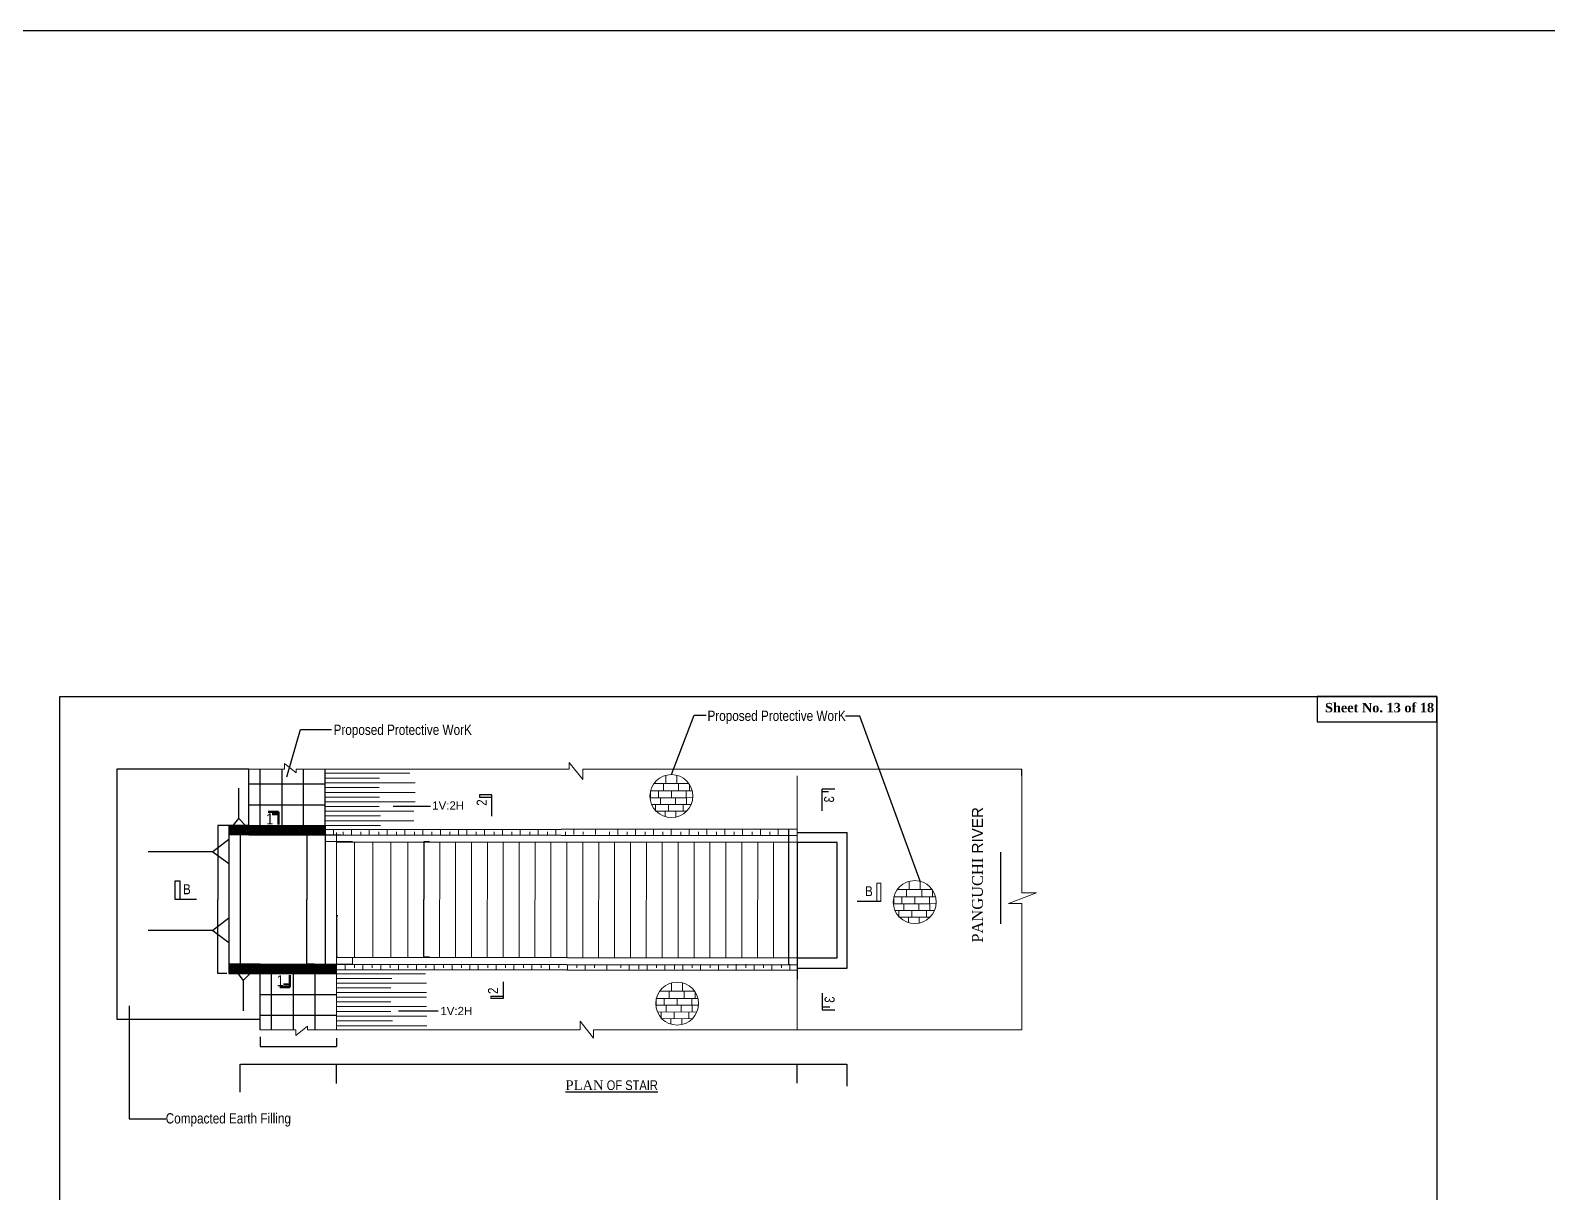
# Model space of a CAD drawing. Header units: inches. Extents: x 89000 to 1304432, y -10828 to 220529.
# Drawn here: x 777843 to 796501, y 79772 to 94069 of the extents above; entities that cross this region are included whole.
import ezdxf

# ---------------------------------------------------------------- set-up
doc = ezdxf.new("R2010")
doc.units = ezdxf.units.IN
doc.header["$LTSCALE"] = 7
doc.header["$MEASUREMENT"] = 0
doc.linetypes.add('DASHEDX2', pattern=[38.1, 25.4, -12.7])
doc.layers.add('Blocks', color=11, linetype='Continuous', lineweight=9)
doc.layers.add('Layer1', color=7, linetype='Continuous', lineweight=13)
doc.layers.add('LINE', color=7, linetype='Continuous')
doc.styles.add('Arial-50', font='arial.ttf')
doc.styles.get("Standard").update_dxf_attribs({"font": 'arial.ttf'})
doc.styles.add('TIMES', font='ARIALN.TTF')
doc.dimstyles.get("Standard").update_dxf_attribs({"dimtxt": 0.18, "dimasz": 0.18, "dimexe": 0.18, "dimexo": 0.0625, "dimgap": 0.09, "dimtad": 0, "dimtih": 1, "dimtoh": 1, "dimdec": 4, "dimzin": 0, "dimdsep": 46, "dimtxsty": 'Standard', "dimcen": 0.09, "dimadec": 0, "dimazin": 0, "dimtfac": 1, "dimtdec": 4, "dimtofl": 0, "dimtmove": 0, "dimatfit": 3, "dimfxl": 1, "dimtolj": 1, "dimtzin": 0, "dimarcsym": 0})
pattern_1 = [(45, (679334.33, 128345.34), (-224.5064, 224.5064), [])]
pattern_2 = [(45, (679334.3257, 128345.3403), (-3.77170757, 3.77170757), [])]
pattern_3 = [(0, (679334.326, 128345.34), (0, 12.9921), [9.4488, -3.5433]), (90, (679334.326, 128345.34), (-12.9921, 8e-16), [9.4488, -3.5433])]

# ---------------------------------------------------------------- blocks, each defined once
blk = doc.blocks.new('*D357')
at = {"layer": 'Defpoints', "color": 0, "transparency": 16777216}
for p in [(787274, 81351), (781609, 81152), (787274, 81118)]:
    blk.add_point(p, dxfattribs=at)
at = {"layer": 'Layer1', "color": 0, "lineweight": -2, "transparency": 16777216}
for p, q in [((781609, 81152), (781609, 81351)), ((787274, 81118), (787274, 81351))]:
    blk.add_line(p, q, dxfattribs=at)
at = {"layer": 'Layer1', "color": 7, "lineweight": -2, "transparency": 16777216}
blk.add_line((781610, 81351), (787273, 81351), dxfattribs=at)
at = {"layer": 'Layer1', "color": 7, "transparency": 16777216}
for points in [[(781610, 81351), (781610, 81351), (781609, 81351)], [(787273, 81351), (787273, 81351), (787274, 81351)]]:
    blk.add_solid(points, dxfattribs=at)
at = {"layer": 'Layer1', "color": 0, "lineweight": 30, "transparency": 16777216, "insert": (784441, 81352), "char_height": 1, "attachment_point": 5}
blk.add_mtext('\\A1;(+/-) 5.00m', dxfattribs=at)
blk = doc.blocks.new('*D358')
at = {"layer": 'Defpoints', "color": 0, "transparency": 16777216}
for p in [(787886, 81351), (787274, 81118), (787886, 81083)]:
    blk.add_point(p, dxfattribs=at)
at = {"layer": 'Layer1', "color": 0, "lineweight": -2, "transparency": 16777216}
for p, q in [((787274, 81118), (787274, 81351)), ((787886, 81083), (787886, 81351))]:
    blk.add_line(p, q, dxfattribs=at)
at = {"layer": 'Layer1', "color": 7, "lineweight": -2, "transparency": 16777216}
blk.add_line((787275, 81351), (787885, 81351), dxfattribs=at)
at = {"layer": 'Layer1', "color": 7, "transparency": 16777216}
for points in [[(787275, 81351), (787275, 81351), (787274, 81351)], [(787885, 81351), (787885, 81351), (787886, 81351)]]:
    blk.add_solid(points, dxfattribs=at)
at = {"layer": 'Layer1', "color": 0, "lineweight": 30, "transparency": 16777216, "insert": (787580, 81352), "char_height": 1, "attachment_point": 5}
blk.add_mtext('\\A1;1.70m', dxfattribs=at)
blk = doc.blocks.new('*D359')
at = {"layer": 'Defpoints', "color": 0, "transparency": 16777216}
for p in [(781609, 81351), (780425, 81007), (781609, 81114)]:
    blk.add_point(p, dxfattribs=at)
at = {"layer": 'Layer1', "color": 0, "lineweight": -2, "transparency": 16777216}
for p, q in [((780425, 81007), (780425, 81351)), ((781609, 81114), (781609, 81351))]:
    blk.add_line(p, q, dxfattribs=at)
at = {"layer": 'Layer1', "color": 7, "lineweight": -2, "transparency": 16777216}
blk.add_line((780426, 81351), (781608, 81351), dxfattribs=at)
at = {"layer": 'Layer1', "color": 7, "transparency": 16777216}
for points in [[(780426, 81351), (780426, 81351), (780425, 81351)], [(781608, 81351), (781608, 81351), (781609, 81351)]]:
    blk.add_solid(points, dxfattribs=at)
at = {"layer": 'Layer1', "color": 0, "lineweight": 30, "transparency": 16777216, "insert": (781017, 81352), "char_height": 1, "attachment_point": 5}
blk.add_mtext('\\A1;2.50m', dxfattribs=at)
blk = doc.blocks.new('*D368')
at = {"layer": 'Defpoints', "color": 0, "transparency": 16777216}
for p in [(782751, 84088), (782681, 82667), (782750, 82667)]:
    blk.add_point(p, dxfattribs=at)
at = {"layer": 'Layer1', "color": 0, "lineweight": -2, "transparency": 16777216}
for p, q in [((782751, 84088), (782680, 84088)), ((782750, 82667), (782680, 82667))]:
    blk.add_line(p, q, dxfattribs=at)
at = {"layer": 'Layer1', "color": 7, "lineweight": -2, "transparency": 16777216}
for p, q in [((782681, 84087), (782681, 83378)), ((782681, 82668), (782681, 83377))]:
    blk.add_line(p, q, dxfattribs=at)
at = {"layer": 'Layer1', "color": 7, "transparency": 16777216}
for points in [[(782680, 84087), (782681, 84087), (782681, 84088)], [(782680, 82668), (782681, 82668), (782681, 82667)]]:
    blk.add_solid(points, dxfattribs=at)
at = {"layer": 'Layer1', "color": 0, "lineweight": 30, "transparency": 16777216, "insert": (782681, 83378), "char_height": 1, "attachment_point": 5}
blk.add_mtext('\\A1;5.00m', dxfattribs=at)
blk = doc.blocks.new('*D369')
at = {"layer": 'Defpoints', "color": 0, "transparency": 16777216}
for p in [(781338, 84172), (781244, 82583), (781337, 82583)]:
    blk.add_point(p, dxfattribs=at)
at = {"layer": 'Layer1', "color": 0, "lineweight": -2, "transparency": 16777216}
for p, q in [((781338, 84172), (781243, 84172)), ((781337, 82583), (781243, 82583))]:
    blk.add_line(p, q, dxfattribs=at)
at = {"layer": 'Layer1', "color": 7, "lineweight": -2, "transparency": 16777216}
for p, q in [((781244, 84171), (781244, 83378)), ((781244, 82584), (781244, 83376))]:
    blk.add_line(p, q, dxfattribs=at)
at = {"layer": 'Layer1', "color": 7, "transparency": 16777216}
for points in [[(781243, 84171), (781244, 84171), (781244, 84172)], [(781243, 82584), (781244, 82584), (781244, 82583)]]:
    blk.add_solid(points, dxfattribs=at)
at = {"layer": 'Layer1', "color": 0, "lineweight": 30, "transparency": 16777216, "insert": (781244, 83377), "char_height": 1, "attachment_point": 5}
blk.add_mtext('\\A1;5.40m', dxfattribs=at)
blk = doc.blocks.new('*D372')
at = {"layer": 'Defpoints', "color": 0, "transparency": 16777216}
for p in [(780285, 84288), (780150, 82467), (780258, 82467)]:
    blk.add_point(p, dxfattribs=at)
at = {"layer": 'Layer1', "color": 0, "lineweight": -2, "transparency": 16777216}
for p, q in [((780285, 84288), (780149, 84288)), ((780258, 82467), (780149, 82467))]:
    blk.add_line(p, q, dxfattribs=at)
at = {"layer": 'Layer1', "color": 7, "lineweight": -2, "transparency": 16777216}
for p, q in [((780150, 84287), (780150, 83379)), ((780150, 82468), (780150, 83377))]:
    blk.add_line(p, q, dxfattribs=at)
at = {"layer": 'Layer1', "color": 7, "transparency": 16777216}
for points in [[(780149, 84287), (780150, 84287), (780150, 84288)], [(780149, 82468), (780150, 82468), (780150, 82467)]]:
    blk.add_solid(points, dxfattribs=at)
at = {"layer": 'Layer1', "color": 0, "lineweight": 30, "transparency": 16777216, "insert": (780150, 83378), "char_height": 1, "attachment_point": 5}
blk.add_mtext('\\A1;6.80m', dxfattribs=at)
blk = doc.blocks.new('*D373')
at = {"layer": 'Defpoints', "color": 0, "transparency": 16777216}
for p in [(780669, 81688), (781608, 81674), (781608, 81570)]:
    blk.add_point(p, dxfattribs=at)
at = {"layer": 'Layer1', "color": 0, "lineweight": -2, "transparency": 16777216}
for p, q in [((780669, 81688), (780669, 81569)), ((781608, 81674), (781608, 81569))]:
    blk.add_line(p, q, dxfattribs=at)
at = {"layer": 'Layer1', "color": 7, "lineweight": -2, "transparency": 16777216}
blk.add_line((780670, 81570), (781607, 81570), dxfattribs=at)
at = {"layer": 'Layer1', "color": 7, "transparency": 16777216}
for points in [[(780670, 81570), (780670, 81569), (780669, 81570)], [(781607, 81570), (781607, 81569), (781608, 81570)]]:
    blk.add_solid(points, dxfattribs=at)
at = {"layer": 'Layer1', "color": 0, "lineweight": 30, "transparency": 16777216, "insert": (781139, 81571), "char_height": 1, "attachment_point": 5}
blk.add_mtext('\\A1;1.40m', dxfattribs=at)

msp = doc.modelspace()

# ---------------------------------------------------------------- hatches: boundary and pattern name
at = {"linetype": 'Continuous', "lineweight": -3, "ltscale": 0.5}
h = msp.add_hatch(dxfattribs=at)
h.set_pattern_fill('ANSI31', color=0, scale=100, style=0)
h.set_pattern_definition(pattern_1)
edge = h.paths.add_edge_path()
edge.add_line((781467.49252, 84273.66796), (780285.07014, 84273.66796))
edge.add_line((780285.07014, 84247.32658), (781469.85128, 84247.32658))
h = msp.add_hatch(dxfattribs=at)
h.set_pattern_fill('ANSI31', color=0, scale=100, style=0)
h.set_pattern_definition(pattern_1)
edge = h.paths.add_edge_path()
edge.add_line((781467.49252, 84273.66796), (780285.07014, 84273.66796))
edge.add_line((780285.07014, 84247.32658), (781469.85128, 84247.32658))
at = {"linetype": 'ByBlock', "lineweight": 5, "ltscale": 0.5}
h = msp.add_hatch(dxfattribs=at)
h.set_pattern_fill('ANGLE', color=0, scale=1.86, style=0)
h.set_pattern_definition(pattern_3)
h.paths.add_polyline_path([(780285.07014, 84247.32658), (780529.51081, 84247.32658), (780529.51081, 84171.65873), (780285.07014, 84171.65873)])
h = msp.add_hatch(dxfattribs=at)
h.set_pattern_fill('ANGLE', color=0, scale=1.86, style=0)
h.set_pattern_definition(pattern_3)
h.paths.add_polyline_path([(780285.07014, 82583.70677), (780674.6488, 82583.70677), (780674.6488, 82508.07208), (780285.07014, 82508.07208)])
at = {"layer": 'Blocks', "linetype": 'ByBlock', "lineweight": 5, "ltscale": 0.5}
h = msp.add_hatch(dxfattribs=at)
h.set_pattern_fill('ANSI31', color=0, scale=1.68, style=0)
h.set_pattern_definition(pattern_2)
h.paths.add_polyline_path([(780285.07014, 84273.66796), (780529.14941, 84273.66796), (780529.14941, 84247.32658), (780285.07014, 84247.32658)])
h = msp.add_hatch(dxfattribs=at)
h.set_pattern_fill('ANGLE', color=0, scale=1.68, style=0)
h.set_pattern_definition([(0, (992992.76, 391878.61), (0, 11.7348), [8.5344, -3.2004]), (90, (992992.76, 391878.61), (-11.7348, 7e-16), [8.5344, -3.2004])])
h.paths.add_polyline_path([(781121.93019, 84219.23327), (781005.66596, 84219.23327), (781005.66596, 84171.65758), (781121.93015, 84171.65729)])
h.paths.add_polyline_path([(781121.93021, 84247.41037), (781005.66596, 84247.41037), (781005.66596, 84219.23327), (781121.93019, 84219.23327)])
h.paths.add_polyline_path([(781005.66596, 84247.41037), (780529.79343, 84247.41037), (780529.79341, 84219.23327), (781005.66596, 84219.23327)])
h.paths.add_polyline_path([(781005.66596, 84219.23327), (780529.79341, 84219.23327), (780529.79337, 84171.65873), (781005.66596, 84171.65758)])
h = msp.add_hatch(dxfattribs=at)
h.set_pattern_fill('ANSI31', color=0, scale=1.68, style=0)
h.set_pattern_definition([(45, (992992.7597, 391878.6095), (-3.77170757, 3.77170757), [])])
h.paths.add_polyline_path([(781005.66596, 84273.92426), (780529.79345, 84273.92426), (780529.79345, 84247.41037), (781005.66596, 84247.41037)])
h.paths.add_polyline_path([(781121.93023, 84273.92426), (781005.66596, 84273.92426), (781005.66596, 84247.41037), (781121.93023, 84247.41037)])
h = msp.add_hatch(dxfattribs=at)
h.set_pattern_fill('ANSI31', color=0, scale=1.68, style=0)
h.set_pattern_definition([(45, (660796.0003, 84407.5316), (-3.77170757, 3.77170757), [])])
h.paths.add_polyline_path([(781328.77454, 84247.41037), (781328.77454, 84273.94459), (781121.93023, 84273.92426), (781121.93023, 84247.41037)])
h.paths.add_polyline_path([(781328.77454, 84273.94459), (781328.77454, 84247.41037), (781468.80499, 84247.41037), (781468.80238, 84273.95835)])
h = msp.add_hatch(dxfattribs=at)
h.set_pattern_fill('ANGLE', color=0, scale=1.68, style=0)
h.set_pattern_definition([(0, (660796, 84407.532), (0, 11.7348), [8.5344, -3.2004]), (90, (660796, 84407.532), (-11.7348, 7e-16), [8.5344, -3.2004])])
h.paths.add_polyline_path([(781121.93023, 84172.31586), (781328.77454, 84172.54541), (781328.77454, 84247.41037), (781121.93023, 84247.41037)])
h.paths.add_polyline_path([(781328.77454, 84172.54541), (781468.81234, 84172.70082), (781468.80499, 84247.41037), (781328.77454, 84247.41037)])
h = msp.add_hatch(dxfattribs=at)
h.set_pattern_fill('ANSI31', color=0, scale=1.68, style=0)
h.set_pattern_definition(pattern_2)
h.paths.add_polyline_path([(780285.07014, 82508.07208), (780669.45812, 82508.07208), (780669.45812, 82481.7307), (780285.07014, 82481.7307)])
h = msp.add_hatch(dxfattribs=at)
h.set_pattern_fill('ANGLE', color=0, scale=1.68, style=0)
h.set_pattern_definition([(0, (993133.08, 390217.67), (0, 11.7348), [8.5344, -3.2004]), (90, (993133.08, 390217.67), (-11.7348, 7e-16), [8.5344, -3.2004])])
h.paths.add_polyline_path([(781262.25034, 82558.29367), (781145.98612, 82558.29367), (781145.98612, 82510.71798), (781262.2503, 82510.7177)])
h.paths.add_polyline_path([(781262.25036, 82586.47077), (781145.98612, 82586.47077), (781145.98612, 82558.29367), (781262.25034, 82558.29367)])
h.paths.add_polyline_path([(781145.98612, 82586.47077), (780670.11358, 82586.47077), (780670.11356, 82558.29367), (781145.98612, 82558.29367)])
h.paths.add_polyline_path([(781145.98612, 82558.29367), (780670.11356, 82558.29367), (780670.11352, 82510.71913), (781145.98612, 82510.71798)])
h = msp.add_hatch(dxfattribs=at)
h.set_pattern_fill('ANSI31', color=0, scale=1.68, style=0)
h.set_pattern_definition([(45, (993133.8813, 390115.5493), (-3.77170757, 3.77170757), [])])
h.paths.add_polyline_path([(781146.78753, 82510.86401), (780670.91502, 82510.86401), (780670.91502, 82484.35013), (781146.78753, 82484.35013)])
h.paths.add_polyline_path([(781263.0518, 82510.86401), (781146.78753, 82510.86401), (781146.78753, 82484.35013), (781263.0518, 82484.35013)])
h = msp.add_hatch(dxfattribs=at)
h.set_pattern_fill('ANGLE', color=0, scale=1.68, style=0)
h.set_pattern_definition([(0, (660936.32, 82746.592), (0, 11.7348), [8.5344, -3.2004]), (90, (660936.32, 82746.592), (-11.7348, 7e-16), [8.5344, -3.2004])])
h.paths.add_polyline_path([(781262.25039, 82511.37626), (781469.09469, 82511.60581), (781469.09469, 82586.47077), (781262.25039, 82586.47077)])
h.paths.add_polyline_path([(781469.09469, 82511.60581), (781609.13249, 82511.76122), (781609.12515, 82586.47077), (781469.09469, 82586.47077)])
h = msp.add_hatch(dxfattribs=at)
h.set_pattern_fill('ANSI31', color=0, scale=1.68, style=0)
h.set_pattern_definition([(45, (660937.122, 82644.4714), (-3.77170757, 3.77170757), [])])
h.paths.add_polyline_path([(781469.8961, 82484.35013), (781469.8961, 82510.88435), (781263.0518, 82510.86401), (781263.0518, 82484.35013)])
h.paths.add_polyline_path([(781469.8961, 82510.88435), (781469.8961, 82484.35013), (781609.92656, 82484.35013), (781609.92395, 82510.89811)])

# ---------------------------------------------------------------- linework, layer by layer
at = {"color": 0, "linetype": 'Continuous', "lineweight": -3, "ltscale": 0.5}
for p, q in [((780529.32111, 84981.50317), (778908.77096, 84981.50317)), ((778908.77096, 84981.50317), (778908.77096, 81904.43224)), ((780529.43262, 84287.90873), (780529.43262, 84981.50317)), ((780669.42583, 84287.90873), (780669.42583, 84981.50317)), ((780938.6491, 84287.90873), (780938.6491, 84981.50317)), ((781202.77133, 84287.90873), (781202.77133, 84981.50317)), ((781468.37008, 84287.90873), (781467.4088, 84981.50317)), ((790036.07004, 84898.98766), (790036.07004, 84981.50317)), ((780406.00465, 84373.10641), (780406.00465, 84745.34215)), ((780529.39219, 84800.47519), (781467.47988, 84800.47519)), ((780529.32111, 84544.19196), (781467.4088, 84544.19196)), ((780338.12598, 84287.90873), (780406.00465, 84373.10641)), ((780406.00465, 84373.10641), (780490.99957, 84287.90873)), ((780529.51633, 84287.90873), (780285.07014, 84287.90873)), ((780285.07014, 84287.90873), (780285.07014, 82467.38154)), ((781467.49252, 84273.66796), (780285.07014, 84273.66796)), ((780285.07014, 84247.32658), (781469.85128, 84247.32658)), ((780529.51081, 84171.65873), (780285.07014, 84171.65873)), ((780529.43262, 84287.90873), (781468.4538, 84287.90873)), ((780085.54764, 83964.34532), (779293.09886, 83964.34532)), ((780285.07014, 84117.10018), (780085.54764, 83964.34532)), ((780085.54764, 83964.34532), (780285.07014, 83820.06122)), ((787273.85165, 84081.5959), (787273.85165, 82399.46335)), ((780285.07014, 83147.70189), (780085.54764, 82994.94703)), ((780085.54764, 82994.94703), (779293.09886, 82994.94703)), ((780085.54764, 82994.94703), (780285.07014, 82850.66294)), ((780669.53187, 82583.70677), (780285.07014, 82583.70677)), ((781607.54582, 82508.07208), (780285.07014, 82508.07208)), ((780285.07014, 82481.7307), (781609.90458, 82481.7307)), ((780285.07014, 82467.38154), (781609.88866, 82467.38154)), ((780393.5525, 82467.38154), (780461.43118, 82382.18386)), ((780461.43118, 82382.18386), (780546.4261, 82467.38154)), ((780669.45812, 81773.86225), (780669.45812, 82467.38154)), ((780809.56284, 81773.86225), (780809.56284, 82467.38154)), ((781078.78612, 81773.86225), (781078.78612, 82467.38154)), ((781342.90834, 82467.38154), (781342.90834, 81773.86225)), ((780461.43118, 82382.18386), (780461.43118, 82009.94812)), ((780669.45812, 82211.09831), (781607.54582, 82211.09831)), ((780669.38704, 81954.81508), (781607.47474, 81954.81508)), ((778908.77096, 81904.43224), (780669.45812, 81904.43224))]:
    msp.add_line(p, q, dxfattribs=at)
at = {"color": 0, "lineweight": -3, "ltscale": 0.5}
msp.add_lwpolyline([(511349.81128, 94069.37911), (898900.38777, 94069.37911), (898900.38777, 64746.17907), (511349.81128, 64746.17907)], close=True, dxfattribs=at)
at = {"color": 7, "lineweight": 30, "ltscale": 0.18}
msp.add_lwpolyline([(795137.64181, 85873.1461), (793666.15405, 85873.1461), (793666.15405, 85564.461), (795137.64181, 85564.461)], close=True, dxfattribs=at)
at = {"layer": 'Blocks', "color": 0, "lineweight": 13, "ltscale": 0.05}
for p, q in [((780529.32111, 84981.50317), (780969.26511, 84981.50317)), ((780969.26511, 84981.50317), (780969.26511, 85049.01352)), ((780969.26511, 85049.01352), (781111.76501, 84936.03492)), ((781111.76501, 84981.50317), (781468.36656, 84981.50317)), ((781111.76501, 84936.03492), (781111.76501, 84981.50317)), ((781467.64592, 84930.84264), (782509.52264, 84930.84264)), ((781468.36656, 84981.50317), (784470.61463, 84981.50317)), ((784470.61463, 84981.50317), (784470.61463, 85063.92822)), ((784470.61463, 85063.92822), (784635.92598, 84853.2747)), ((784635.92598, 84853.2747), (784635.92598, 84981.50317)), ((784635.92598, 84981.50317), (790036.07004, 84981.50317)), ((785657.99673, 84905.45671), (785657.99101, 84804.5071)), ((785791.38035, 84906.166), (785791.37439, 84804.46343)), ((787273.6713, 84081.8759), (787273.6713, 84898.98766)), ((790036.07004, 83458.88252), (790036.07004, 84898.98766)), ((781468.47255, 84870.42816), (782135.87666, 84870.42816)), ((781468.47255, 84812.59604), (782573.64305, 84812.59604)), ((781468.47255, 84754.76391), (782133.66388, 84754.76391)), ((785982.27813, 84713.58631), (785469.76399, 84713.38156)), ((785469.76399, 84713.38156), (785469.76399, 84629.53276)), ((785511.80043, 84804.55496), (785940.39285, 84804.41464)), ((785565.97833, 84713.42), (785565.97833, 84629.93353)), ((785627.33468, 84804.51713), (785627.33165, 84711.77328)), ((785726.02106, 84713.48394), (785726.02106, 84629.99747)), ((785812.14219, 84804.45663), (785812.13916, 84711.71278)), ((785906.88431, 84713.55619), (785906.88431, 84630.06973)), ((785946.74765, 84795.15517), (785946.74765, 84711.66871)), ((781468.47255, 84695.68452), (782573.69123, 84695.68452)), ((781468.47255, 84637.85239), (782136.58959, 84637.85239)), ((781468.47255, 84580.02026), (782573.69123, 84580.02026)), ((781468.47255, 84520.94087), (782133.33699, 84520.94087)), ((785469.76399, 84629.53276), (785989.71276, 84631.69856)), ((785469.76399, 84629.53276), (785911.07208, 84629.38828)), ((785968.28447, 84545.82818), (785483.11332, 84547.45071)), ((785530.30276, 84547.6531), (785530.30276, 84464.16664)), ((785591.65608, 84629.49285), (785591.65608, 84546.00638)), ((785690.34549, 84547.71704), (785690.34549, 84464.23057)), ((785776.46359, 84629.43235), (785776.46359, 84545.94588)), ((785871.20874, 84547.7893), (785871.20874, 84464.30283)), ((785911.07208, 84629.38828), (785911.07208, 84545.90181)), ((781468.47255, 84463.10875), (782560.27834, 84463.10875)), ((781468.47255, 84405.27662), (782148.04068, 84405.27662)), ((781468.47255, 84344.1115), (782560.27834, 84344.1115)), ((785530.30276, 84464.16664), (785914.48632, 84465.76692)), ((785649.05429, 84464.66129), (785649.05429, 84398.09441)), ((785782.6237, 84465.21766), (785782.6237, 84392.74943)), ((781468.47255, 84286.27937), (782148.04068, 84286.27937)), ((781572.10308, 84171.88779), (781572.10308, 84239.58881)), ((781608.65, 82582.66457), (781608.49066, 84203.76386)), ((781688.40365, 84172.02318), (781688.40365, 84211.34954)), ((781791.35708, 84172.14303), (781791.35708, 84239.84405)), ((781907.65766, 84172.27842), (781907.65766, 84211.34954)), ((782010.61108, 84172.39828), (782010.61108, 84240.0993)), ((782126.91166, 84172.53367), (782126.91166, 84211.34954)), ((782229.86509, 84172.65352), (782229.86509, 84240.35454)), ((782346.16567, 84172.78891), (782346.16567, 84211.34954)), ((782449.11909, 84172.90876), (782449.11909, 84240.60979)), ((782565.41967, 84173.04415), (782565.41967, 84211.34954)), ((782668.3731, 84171.88779), (782668.3731, 84240.86503)), ((782779.52985, 84173.04415), (782779.52985, 84211.34954)), ((782887.6271, 84173.41925), (782887.6271, 84241.12028)), ((783000.45861, 84173.04415), (783000.45861, 84211.34954)), ((783106.88111, 84173.6745), (783106.88111, 84241.37552)), ((783209.83419, 84174.10187), (783209.83419, 84241.49537)), ((783326.13477, 84174.23726), (783326.13477, 84211.34954)), ((783429.0882, 84174.35711), (783429.0882, 84241.75062)), ((783545.38877, 84174.4925), (783545.38877, 84211.34954)), ((783648.3422, 84174.61235), (783648.3422, 84242.00586)), ((783764.64278, 84174.74774), (783764.64278, 84211.34954)), ((783867.5962, 84174.8676), (783867.5962, 84242.26111)), ((783983.89678, 84175.00299), (783983.89678, 84211.34954)), ((784086.85021, 84175.12284), (784086.85021, 84242.51635)), ((784203.15079, 84175.25823), (784203.15079, 84211.34954)), ((784306.10421, 84174.10187), (784306.10421, 84242.77159)), ((784422.40479, 84174.23726), (784422.40479, 84211.34954)), ((784525.35822, 84175.63333), (784525.35822, 84243.02684)), ((784641.6588, 84175.76872), (784641.6588, 84211.34954)), ((784791.77215, 84175.88857), (784791.77215, 84243.33698)), ((784963.86588, 84172.02318), (784963.86588, 84211.34954)), ((785066.81931, 84172.14303), (785066.81931, 84243.65718)), ((785183.11989, 84172.27842), (785183.11989, 84211.34954)), ((785286.07332, 84172.39828), (785286.07332, 84243.91242)), ((785402.37389, 84172.53367), (785402.37389, 84211.34954)), ((785505.32732, 84172.65352), (785505.32732, 84244.16767)), ((785621.6279, 84172.78891), (785621.6279, 84211.34954)), ((785724.58132, 84172.90876), (785724.58132, 84244.42291)), ((785840.8819, 84173.04415), (785840.8819, 84211.34954)), ((785943.83533, 84171.88779), (785943.83533, 84244.67816)), ((786060.13591, 84172.02318), (786060.13591, 84211.34954)), ((786163.08933, 84173.41925), (786163.08933, 84244.9334)), ((786279.38991, 84173.55464), (786279.38991, 84211.34954)), ((786382.34334, 84173.6745), (786382.34334, 84245.18864)), ((786498.64391, 84173.80989), (786498.64391, 84211.34954)), ((786601.59734, 84173.92974), (786601.59734, 84245.44389)), ((786717.89792, 84174.06513), (786717.89792, 84211.34954)), ((786820.85135, 84174.18498), (786820.85135, 84245.69913)), ((786937.15192, 84174.32038), (786937.15192, 84211.34954)), ((787040.10535, 84172.90876), (787040.10535, 84245.95438)), ((781805.5255, 84089.24276), (781468.3892, 84089.24528)), ((790036.07004, 83458.88252), (790036.07004, 84072.3107)), ((788649.7829, 83601.47771), (788649.77718, 83500.5281)), ((788783.16652, 83602.18701), (788783.16056, 83500.48443)), ((788300.98691, 83580.04573), (788253.2311, 83580.04573)), ((788253.2311, 83580.04573), (788253.2311, 83355.12577)), ((788300.98691, 83355.12577), (788300.98691, 83580.04573)), ((788974.0643, 83409.60732), (788461.55016, 83409.40257)), ((788461.55016, 83409.40257), (788461.55016, 83325.55376)), ((788503.5866, 83500.57596), (788932.17902, 83500.43564)), ((788557.7645, 83409.441), (788557.7645, 83325.95454)), ((788619.12085, 83500.53814), (788619.11782, 83407.79429)), ((788717.80723, 83409.50494), (788717.80723, 83326.01847)), ((788803.92836, 83500.47763), (788803.92533, 83407.73378)), ((788898.67048, 83409.5772), (788898.67048, 83326.09073)), ((788938.53382, 83491.17618), (788938.53382, 83407.68971)), ((790215.14954, 83458.88252), (789871.576, 83329.76816)), ((790036.07004, 83458.88252), (790215.14954, 83458.88252)), ((788461.55016, 83325.55376), (788981.49893, 83327.71957)), ((788461.55016, 83325.55376), (788902.85825, 83325.40928)), ((788960.07064, 83241.84918), (788474.89949, 83243.47172)), ((788522.08893, 83243.67411), (788522.08893, 83160.18764)), ((788583.44225, 83325.51386), (788583.44225, 83242.02739)), ((788682.13166, 83243.73804), (788682.13166, 83160.25158)), ((788768.24976, 83325.45335), (788768.24976, 83241.96688)), ((788862.99491, 83243.8103), (788862.99491, 83160.32383)), ((788902.85825, 83325.40928), (788902.85825, 83241.92281)), ((789871.576, 83329.76816), (790036.07004, 83329.76816)), ((790036.07004, 83232.56825), (790036.07004, 83329.76816)), ((790036.07004, 81773.86225), (790036.07004, 83329.76816)), ((788522.08893, 83160.18764), (788906.27249, 83161.78792)), ((788640.84046, 83160.68229), (788640.84046, 83094.11541)), ((788774.40987, 83161.23866), (788774.40987, 83088.77043)), ((790036.07004, 82950.14038), (790036.07004, 82953.56239)), ((790036.07004, 81773.86225), (790036.07004, 82888.3238)), ((790036.07004, 81773.86225), (790036.07004, 82888.3238)), ((781805.70586, 82582.44589), (781805.70586, 82668.68908)), ((781609.11901, 81773.86225), (781610.01659, 82582.66306)), ((781712.96968, 82582.237), (781712.96968, 82516.05867)), ((781829.27026, 82582.10161), (781829.27026, 82539.22919)), ((781932.22368, 82581.98176), (781932.22368, 82515.80343)), ((782048.52426, 82581.84637), (782048.52426, 82539.22919)), ((782151.47769, 82581.72651), (782151.47769, 82515.54818)), ((782267.77826, 82581.59112), (782267.77826, 82539.22919)), ((782370.73169, 82581.47127), (782370.73169, 82515.29294)), ((782487.03227, 82581.33588), (782487.03227, 82539.22919)), ((782589.98569, 82581.21602), (782589.98569, 82515.0377)), ((782706.28627, 82581.08063), (782706.28627, 82539.22919)), ((782809.2397, 82582.237), (782809.2397, 82514.78245)), ((782925.54028, 82582.10161), (782925.54028, 82539.22919)), ((783028.4937, 82580.70554), (783028.4937, 82514.52721)), ((783144.79428, 82580.57015), (783144.79428, 82539.22919)), ((783247.74771, 82580.45029), (783247.74771, 82514.27196)), ((783350.70079, 82580.02292), (783350.70079, 82514.15211)), ((783467.00137, 82579.88753), (783467.00137, 82539.22919)), ((783569.9548, 82579.76768), (783569.9548, 82513.89687)), ((783686.25538, 82579.63229), (783686.25538, 82539.22919)), ((783789.2088, 82579.51243), (783789.2088, 82513.64162)), ((783905.50938, 82579.37704), (783905.50938, 82539.22919)), ((784008.46281, 82579.25719), (784008.46281, 82513.38638)), ((784124.76338, 82579.1218), (784124.76338, 82539.22919)), ((784227.71681, 82579.00195), (784227.71681, 82513.13113)), ((784344.01739, 82578.86656), (784344.01739, 82539.22919)), ((784446.97081, 82580.02292), (784446.97081, 82512.87589)), ((784563.27139, 82579.88753), (784563.27139, 82539.22919)), ((784666.22482, 82578.49146), (784666.22482, 82512.62065)), ((784782.5254, 82578.35607), (784782.5254, 82539.22919)), ((784932.63876, 82578.23621), (784932.63876, 82512.3105)), ((785104.73249, 82578.28717), (785104.73249, 82539.22919)), ((785207.68591, 82578.16732), (785207.68591, 82511.99031)), ((785323.98649, 82578.03193), (785323.98649, 82521.57932)), ((785426.93992, 82577.91207), (785426.93992, 82511.73506)), ((785543.24049, 82577.77668), (785543.24049, 82539.22919)), ((785646.19392, 82577.65683), (785646.19392, 82511.47982)), ((785762.4945, 82577.52144), (785762.4945, 82521.06884)), ((785865.44793, 82577.40159), (785865.44793, 82511.22457)), ((785981.7485, 82577.26619), (785981.7485, 82539.22919)), ((786084.70193, 82577.14634), (786084.70193, 82510.96933)), ((786201.00251, 82577.01095), (786201.00251, 82539.22919)), ((786303.95593, 82576.8911), (786303.95593, 82510.71408)), ((786420.25651, 82576.75571), (786420.25651, 82539.22919)), ((786523.20994, 82580.45029), (786523.20994, 82510.45884)), ((786639.51052, 82580.3149), (786639.51052, 82539.22919)), ((786742.46394, 82580.19505), (786742.46394, 82510.2036)), ((786858.76452, 82580.05966), (786858.76452, 82539.22919)), ((786961.71795, 82579.9398), (786961.71795, 82509.94835)), ((787078.01852, 82579.80441), (787078.01852, 82539.22919)), ((787180.97195, 82581.21602), (787180.97195, 82509.69311)), ((787273.85165, 82575.07893), (787273.85165, 81773.86225)), ((781608.60957, 82464.637), (782700.41536, 82464.637)), ((781608.60957, 82406.80487), (782288.1777, 82406.80487)), ((781608.65, 82350.0888), (782713.86868, 82350.0888)), ((781608.65, 82292.25667), (782276.76704, 82292.25667)), ((785729.07716, 82352.1129), (785729.07144, 82251.16328)), ((785862.46078, 82352.82219), (785862.45482, 82251.11961)), ((781608.65, 82234.42454), (782713.86868, 82234.42454)), ((781608.65, 82175.34515), (782713.86868, 82175.34515)), ((781608.65, 82117.51303), (782276.76704, 82117.51303)), ((783505.10082, 82189.98711), (783505.10082, 82160.11679)), ((786053.35856, 82160.2425), (785540.84442, 82160.03775)), ((785540.84442, 82160.03775), (785540.84442, 82076.18895)), ((785582.88086, 82251.21114), (786011.47328, 82251.07082)), ((785637.05876, 82160.07619), (785637.05876, 82076.58972)), ((785698.41511, 82251.17332), (785698.41208, 82158.42947)), ((785797.10149, 82160.14012), (785797.10149, 82076.65366)), ((785883.22262, 82251.11281), (785883.21959, 82158.36896)), ((785977.96474, 82160.21238), (785977.96474, 82076.72591)), ((786017.82808, 82241.81136), (786017.82808, 82158.32489)), ((781608.65, 82059.6809), (782713.86868, 82059.6809)), ((781608.65, 82000.60151), (782277.82414, 82000.60151)), ((781608.65, 81942.76938), (782718.82169, 81942.76938)), ((785540.84442, 82076.18895), (786060.79319, 82078.35475)), ((785540.84442, 82076.18895), (785982.15251, 82076.04446)), ((786039.3649, 81992.48436), (785554.19375, 81994.1069)), ((785601.38319, 81994.30929), (785601.38319, 81910.82282)), ((785601.38319, 81910.82282), (785985.56675, 81912.42311)), ((785662.73651, 82076.14904), (785662.73651, 81992.66257)), ((785720.13472, 81911.31747), (785720.13472, 81844.7506)), ((785761.42592, 81994.37323), (785761.42592, 81910.88676)), ((785847.54402, 82076.08853), (785847.54402, 81992.60206)), ((785853.70413, 81911.87384), (785853.70413, 81839.40561)), ((785942.28917, 81994.44548), (785942.28917, 81910.95901)), ((785982.15251, 82076.04446), (785982.15251, 81992.55799)), ((780669.45812, 81773.86225), (781109.44256, 81773.86225)), ((781109.44256, 81706.3519), (781251.94245, 81819.3305)), ((781109.44256, 81773.86225), (781109.44256, 81706.3519)), ((781251.94245, 81819.3305), (781251.94245, 81773.86225)), ((781251.94245, 81773.86225), (781608.54401, 81773.86225)), ((781607.82337, 81824.52277), (782718.82169, 81824.52277)), ((781608.54401, 81773.86225), (784604.03834, 81773.86225)), ((781608.65, 81884.93725), (782297.8712, 81884.93725)), ((784604.03834, 81773.86225), (784604.03834, 81881.02246)), ((784604.03834, 81881.02246), (784769.3497, 81670.36893)), ((784769.3497, 81773.86225), (788407.98487, 81773.86225)), ((784769.3497, 81670.36893), (784769.3497, 81773.86225)), ((788407.98487, 81773.86225), (790036.07004, 81773.86225))]:
    msp.add_line(p, q, dxfattribs=at)
at = {"layer": 'Blocks', "color": 0, "linetype": 'ByBlock', "lineweight": 50, "ltscale": 0.5}
for p, q in [((780769.19972, 84457.9463), (780894.65995, 84457.9463)), ((780894.65995, 84428.017), (780818.2375, 84428.017)), ((780894.65995, 84457.9463), (780894.65995, 84299.35429)), ((781034.75911, 82297.53426), (780909.29888, 82297.53426)), ((780958.33667, 82334.03952), (781034.75911, 82334.03952)), ((781034.75911, 82447.969), (781034.75911, 82297.53426))]:
    msp.add_line(p, q, dxfattribs=at)
at = {"layer": 'Blocks', "color": 0, "lineweight": 13, "ltscale": 0.5}
for p, q in [((781827.66422, 82668.66076), (781827.66422, 84088.66179)), ((782054.8996, 82668.36587), (782054.8996, 84088.36697)), ((782274.83314, 82668.06216), (782274.83314, 84088.08163)), ((782484.45515, 82667.80847), (782484.45515, 84087.80967)), ((782679.98965, 82667.55478), (782681.17015, 84087.55445)), ((782875.52415, 82667.3011), (782876.70465, 84087.30076)), ((783071.05865, 82667.04741), (783072.23915, 84087.04708)), ((783266.59315, 82666.79373), (783267.77365, 84086.79339)), ((783462.12765, 82666.54004), (783463.30815, 84086.5397)), ((783657.66215, 82666.28635), (783658.84265, 84086.28602)), ((783853.19665, 82666.03267), (783854.37715, 84086.03233)), ((784048.73115, 82665.77898), (784049.91165, 84085.77864)), ((784244.26565, 82665.52529), (784245.44615, 84085.52496)), ((784439.80015, 82665.27161), (784440.98066, 84085.27127)), ((784635.33465, 82665.01792), (784636.51516, 84085.01758)), ((784830.86915, 82664.76423), (784832.04966, 84084.7639)), ((785026.40365, 82664.51055), (785027.58416, 84084.51021)), ((785221.93815, 82664.25686), (785223.11866, 84084.25653)), ((785417.47265, 82664.00318), (785418.65316, 84084.00284)), ((785613.00715, 82663.74949), (785614.18766, 84083.74915)), ((785808.54165, 82663.4958), (785809.72216, 84083.49547)), ((786004.07615, 82663.24212), (786005.25666, 84083.24178)), ((786199.61065, 82662.98843), (786200.79116, 84082.98809)), ((786395.14515, 82662.73474), (786396.32566, 84082.73441)), ((786590.67965, 82662.48106), (786591.86016, 84082.48072)), ((786786.21415, 82662.22737), (786787.39466, 84082.22703)), ((786981.74865, 82661.97368), (786982.92916, 84081.97335))]:
    msp.add_line(p, q, dxfattribs=at)
at = {"layer": 'Blocks', "color": 0, "lineweight": 13, "ltscale": 0.05}
msp.add_lwpolyline([(781468.36912, 84981.50317), (781468.36912, 84892.7237)], dxfattribs=at)
for centre in [(785726.04622, 84650.49736), (788717.83239, 83346.51836), (785797.12665, 82097.15354)]:
    msp.add_circle(centre, 263.88445, dxfattribs=at)
at = {"layer": 'Layer1', "color": 7, "lineweight": 30}
for p, q in [((787734.25451, 84734.37376), (787581.69317, 84734.37376)), ((787581.69317, 84470.48211), (787581.69317, 84734.37376)), ((783517.52514, 84666.63529), (783364.9638, 84666.63529)), ((783364.9638, 84666.63529), (783364.9638, 84636.76497)), ((783364.9638, 84636.76497), (783517.52514, 84636.76497)), ((783517.52514, 84402.74363), (783517.52514, 84666.63529)), ((787581.69317, 84704.50345), (787657.97384, 84704.50345)), ((780529.51081, 84171.65873), (781665.61212, 84172.91953)), ((781468.47255, 84239.46817), (787273.6713, 84246.22628)), ((781468.54528, 84171.46163), (787273.6713, 84164.86653)), ((787273.63087, 84202.33184), (787885.95197, 84202.4312)), ((787886.00008, 82531.09215), (787885.95015, 84202.4312)), ((781608.50194, 84088.94613), (787273.6713, 84082.35103)), ((779623.55222, 83378.92624), (779623.55222, 83607.15092)), ((779623.55222, 83607.15092), (779680.79737, 83607.15092)), ((779680.79737, 83607.15092), (779680.79737, 83378.92624)), ((779887.44388, 83378.92624), (779623.55222, 83378.92624)), ((788300.98691, 83355.12577), (788009.44043, 83355.12577)), ((781608.59138, 83179.03479), (781622.45085, 83179.03476)), ((781608.59138, 83179.03479), (781608.65, 83179.03479)), ((781608.64152, 82668.92684), (781622.45085, 82668.92684)), ((781622.45085, 82668.92684), (787273.85165, 82661.59471)), ((780669.53187, 82583.70677), (781805.70586, 82582.44589)), ((781608.65, 82582.35713), (787273.85165, 82575.76199)), ((781608.65, 82516.18012), (787273.85165, 82509.58498)), ((787273.85165, 82531.18049), (787886.00009, 82531.09769)), ((783657.66215, 82363.98786), (783657.66215, 82160.11679)), ((783505.10082, 82189.98711), (783657.66215, 82189.98711)), ((783657.66215, 82160.11679), (783505.10082, 82160.11679)), ((787581.87353, 82225.62074), (787581.87353, 82021.74967)), ((787675.77418, 82051.61999), (787581.87353, 82051.61999)), ((787581.87353, 82021.74967), (787734.43487, 82021.74967))]:
    msp.add_line(p, q, dxfattribs=at)
at = {"layer": 'Layer1', "color": 7, "linetype": 'DASHEDX2', "lineweight": 30, "ltscale": 0.025}
for p, q in [((780424.94309, 84287.90873), (780425.12344, 82467.38154)), ((781468.37008, 84287.90873), (781468.54528, 82467.38154)), ((787171.72352, 82575.19227), (787171.74032, 84246.10762)), ((787273.6713, 84082.35103), (787763.7063, 84082.27326)), ((787763.88665, 82661.51694), (787763.87711, 84082.27323)), ((781608.65, 83179.03479), (781608.65, 82668.92687)), ((787273.85362, 82661.59471), (787763.88862, 82661.51694))]:
    msp.add_line(p, q, dxfattribs=at)
at = {"layer": 'Layer1', "color": 7, "lineweight": 30}
msp.add_lwpolyline([(791534.40041, 74082.63027), (778205.30072, 74082.63027), (778205.30072, 85873.1461), (795137.64181, 85873.1461), (795137.64181, 76593.82096), (795137.64181, 74467.03722), (795137.64181, 74082.63027)], close=True, dxfattribs=at)

# ---------------------------------------------------------------- texts
at = {"color": 7, "lineweight": 30, "ltscale": 0.18, "insert": (793763.23981, 85796.30575), "char_height": 116.3198525, "width": 4178.1713006, "attachment_point": 1}
msp.add_mtext('{\\fTimes New Roman|b1|i0|c0|p18;Sheet No. 13 of 18}', dxfattribs=at)
at = {"layer": 'Blocks', "color": 0, "linetype": 'ByBlock', "lineweight": 13, "ltscale": 0.5, "char_height": 126, "width": 3436.7753085, "attachment_point": 1, "style": 'TIMES'}
for s, insert in [('\\A1;Proposed Protective WorK ', (786169.57867, 85700.92571)), ('\\A1;Proposed Protective WorK ', (781571.65299, 85528.56777)), ('\\A1;Compacted Earth Filling', (779508.06696, 80748.70027))]:
    msp.add_mtext(s, dxfattribs=dict(at, insert=insert))
at = {"layer": 'Layer1', "color": 7, "lineweight": 30, "char_height": 122.4216, "width": 260.451954, "attachment_point": 1, "rotation": 90, "style": 'TIMES'}
for insert in [(783331.20015, 84531.02436), (783471.33716, 82216.33029)]:
    msp.add_mtext('2', dxfattribs=dict(at, insert=insert))
at = {"layer": 'Layer1', "color": 7, "lineweight": 30, "extrusion": (0, 0, -1), "char_height": 122.4216, "width": 260.451954, "attachment_point": 1, "text_direction": (0, -1, 0), "style": 'TIMES'}
for insert in [(787603.78971, 84649.6568), (787610.04331, 82185.83824)]:
    msp.add_mtext('3', dxfattribs=dict(at, insert=insert))
at = {"layer": 'Layer1', "color": 7, "lineweight": 13, "char_height": 136.024, "width": 1341.6470865, "attachment_point": 1, "style": 'TIMES'}
for insert in [(780743.91574, 84437.53896), (780872.26639, 82446.64593)]:
    msp.add_mtext('1', dxfattribs=dict(at, insert=insert))
at = {"layer": 'Layer1', "color": 7, "lineweight": 30, "attachment_point": 1, "style": 'TIMES'}
for s, insert, char_height, width in [('B', (779722.10319, 83565.25123), 122.4216, 260.451954), ('B', (788107.9914, 83541.45076), 122.4216, 260.451954), ('{\\fTimes New Roman|b0|i0|c0|p18;\\L PLAN\\fArial Narrow|b1|i0|c0|p34; \\fArial Narrow|b0|i0|c0|p34;OF STAIR}', (784378.65617, 81153.04937), 119.021, 1277.4920667)]:
    msp.add_mtext(s, dxfattribs=dict(at, insert=insert, char_height=char_height, width=width))
at = {"layer": 'LINE', "color": 0, "linetype": 'ByBlock', "lineweight": -3, "ltscale": 0.5, "char_height": 100.866802, "width": 2360.1430256, "attachment_point": 1}
for insert in [(782785.41112, 84584.68139), (782885.43281, 82056.49736)]:
    msp.add_mtext('1V:2H', dxfattribs=dict(at, insert=insert))
at = {"layer": 'LINE', "color": 0, "linetype": 'ByBlock', "lineweight": -3, "ltscale": 0.5, "insert": (789489.95472, 83680.98605), "char_height": 133.74938, "attachment_point": 5, "rotation": 90, "style": 'Arial-50'}
msp.add_mtext('{\\fTimes New Roman|b0|i0|c0|p18;PANGUCHI} RIVER', dxfattribs=at)

# ---------------------------------------------------------------- dimensions: what is measured, and where the dimension line sits
at = {"layer": 'Layer1', "color": 7, "lineweight": 30}
for base, p1, p2, text, picture, middle in [((780149.63541, 82467.38154), (780285.07014, 84287.90873), (780257.76603, 82467.38154), '6.80m', '*D372', (780149.63541, 83377.64513)), ((781243.55724, 82582.96552), (781337.69757, 84171.77384), (781337.46626, 82582.96552), '5.40m', '*D369', (781243.55724, 83377.36968))]:
    dim = msp.add_linear_dim(base=base, p1=p1, p2=p2, angle=90, text=text, dimstyle='Standard', override={"dimtxt": 1, "dimasz": 1, "dimgap": 0.4, "dimtad": 1, "dimdec": 2, "dimrnd": 0.002, "dimpost": 'm', "dimcen": 0.05, "dimclrd": 7, "dimadec": 1, "dimtdec": 2, "dimfrac": 2}, dxfattribs=at)
    dim.commit()
    dim.dimension.update_dxf_attribs({"geometry": picture, "text_midpoint": middle})
dim = msp.add_linear_dim(base=(782680.5799, 82667.4609), p1=(782751.29181, 84087.61575), p2=(782750.23239, 82667.4609), angle=90, text='5.00m', dimstyle='Standard', override={"dimtxt": 1, "dimasz": 1, "dimgap": 0.4, "dimtad": 1, "dimdec": 2, "dimrnd": 0.002, "dimpost": 'm', "dimcen": 0.05, "dimclrd": 7, "dimadec": 1, "dimtdec": 2, "dimfrac": 2}, dxfattribs=at)
dim.commit()
dim.dimension.update_dxf_attribs({"geometry": '*D368', "text_midpoint": (782680.5799, 83377.55462), "dimtype": 160})
for base, p1, p2, text, picture, middle in [((781607.54582, 81569.58989), (780669.45812, 81687.57554), (781607.54582, 81674.30758), '1.40m', '*D373', (781138.50197, 81570.50046)), ((781608.65, 81351.23901), (780425.12344, 81007.34649), (781608.65, 81113.54914), '2.50m', '*D359', (781016.88672, 81352.14958)), ((787273.85165, 81351.23901), (781608.65, 81152.31226), (787273.85165, 81117.73793), '(+/-) 5.00m', '*D357', (784441.25083, 81352.29453)), ((787885.95965, 81351.23901), (787273.85165, 81117.73793), (787885.95965, 81082.73268), '1.70m', '*D358', (787579.90565, 81352.14958))]:
    dim = msp.add_linear_dim(base=base, p1=p1, p2=p2, text=text, dimstyle='Standard', override={"dimtxt": 1, "dimasz": 1, "dimgap": 0.4, "dimtad": 1, "dimdec": 2, "dimrnd": 0.002, "dimpost": 'm', "dimcen": 0.05, "dimclrd": 7, "dimadec": 1, "dimtdec": 2, "dimfrac": 2}, dxfattribs=at)
    dim.commit()
    dim.dimension.update_dxf_attribs({"geometry": picture, "text_midpoint": middle})

# ---------------------------------------------------------------- leaders
at = {"layer": 'Blocks', "color": 0, "lineweight": 13, "ltscale": 0.05}
msp.add_leader([(789778.38343, 83076.44336), (789778.38343, 83958.88188)], dimstyle='Standard', override={"dimasz": 1.5, "dimgap": 0.09, "dimtad": 0, "dimdec": 2, "dimlfac": 1, "dimpost": ' m', "dimtdec": 2, "dimfxl": 0.12, "dimfxlon": 1}, dxfattribs=at)
at = {"layer": 'LINE', "color": 0, "linetype": 'ByBlock', "lineweight": -3, "ltscale": 0.5}
for points in [[(785726.04622, 84914.38181), (786005.78869, 85643.86787), (786151.80024, 85643.86787)], [(780999.18469, 84884.75838), (781163.97, 85470.66495), (781546.03295, 85470.7045)], [(788783.16652, 83602.18701), (788042.07911, 85632.73193), (787868.82051, 85632.1861)], [(782764.45121, 84523.54882), (782304.80093, 84523.54882)], [(779057.85553, 82068.42268), (779057.85553, 80678.86034), (779508.06696, 80678.86034)], [(782859.48396, 82002.54329), (782368.39005, 82002.54329)]]:
    msp.add_leader(points, dimstyle='Standard', override={"dimtxt": 0.938, "dimasz": 1.2, "dimexe": 0.35, "dimexo": 0.05, "dimdec": 2, "dimlfac": 1, "dimpost": 'm', "dimdle": 0.35, "dimtmove": 2, "dimfxl": 0.35}, dxfattribs=at)

doc.saveas('drawing.dxf')
